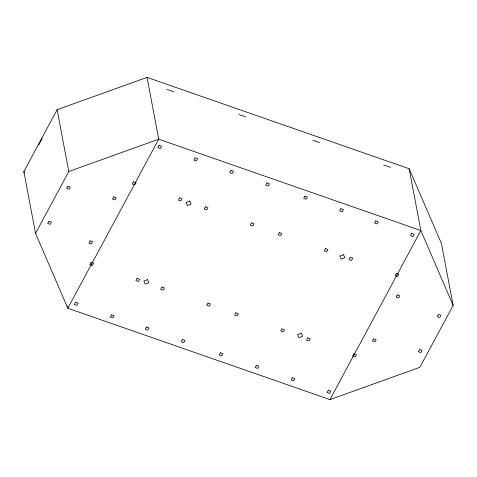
<?xml version="1.0" encoding="UTF-8"?>
<svg xmlns="http://www.w3.org/2000/svg" width="477" height="477" viewBox="0 0 477 477"><rect width="100%" height="100%" fill="white"/><g stroke="black" fill="none" stroke-linecap="round" stroke-linejoin="round"><path stroke-width="0.72" d="M23.85 171.565L57.121 109.692L147.047 77.399L409.177 168.751L441.475 243.64L453.15 305.435L419.879 367.308L329.953 399.601L67.823 308.249L35.525 233.36L23.85 171.565L24.434 172.93M35.525 233.36L68.795 171.487L57.121 109.692M329.953 399.601L420.857 230.546L409.177 168.751M68.795 171.487L158.722 139.195L420.857 230.546L453.15 305.435M147.047 77.399L158.722 139.195L67.823 308.249L67.412 306.073M166.956 89.479A84.095 66.428 -4.9 0 1 173.765 91.852M383.675 165.006A84.095 66.428 -4.9 0 1 390.484 167.379M312.787 140.304A84.095 66.428 -4.9 0 1 319.596 142.677M238.858 114.54A84.095 66.428 -4.9 0 1 245.667 116.913M38.756 145.056A98.972 79.045 -20.6 0 1 42.25 138.563M48.916 221.256L47.724 223.474L50.258 224.357L51.45 222.139L48.916 221.256M67.782 186.173L66.589 188.397L69.117 189.28L70.316 187.056L67.782 186.173M90.064 240.849L88.871 243.067L91.405 243.95L92.598 241.732L90.064 240.849M113.705 196.888L112.506 199.106L115.04 199.988L116.233 197.77L113.705 196.888M133.506 181.761L132.314 183.985L134.842 184.867L136.034 182.643L133.506 181.761M91.035 262.35L89.843 264.568L92.371 265.45L93.57 263.232L91.035 262.35M159.074 145.354L157.881 147.572L160.409 148.454L161.608 146.236L159.074 145.354M75.593 302.287L74.4 304.511L76.934 305.393L78.127 303.169L75.593 302.287M195.027 157.881L193.829 160.099L196.363 160.982L197.556 158.763L195.027 157.881M111.546 314.814L110.354 317.038L112.882 317.921L114.075 315.696L111.546 314.814M179.585 197.824L178.392 200.042L180.92 200.924L182.113 198.706L179.585 197.824M137.114 278.407L135.921 280.625L138.449 281.508L139.648 279.289L137.114 278.407M161.924 287.053L160.731 289.271L163.265 290.153L164.458 287.935L161.924 287.053M205.408 206.821L204.216 209.039L206.744 209.922L207.936 207.704L205.408 206.821M146.487 326.989L145.288 329.213L147.822 330.096L149.015 327.872L146.487 326.989M230.975 170.408L229.783 172.632L232.311 173.515L233.509 171.291L230.975 170.408M182.435 339.523L181.242 341.741L183.77 342.623L184.969 340.405L182.435 339.523M266.929 182.935L265.731 185.159L268.265 186.042L269.457 183.818L266.929 182.935M208.002 303.11L206.809 305.328L209.343 306.21L210.536 303.992L208.002 303.11M251.486 222.878L250.294 225.096L252.822 225.979L254.014 223.761L251.486 222.878M235.853 312.817L234.66 315.035L237.188 315.917L238.387 313.699L235.853 312.817M279.337 232.585L278.139 234.803L280.673 235.686L281.865 233.468L279.337 232.585M220.41 352.753L219.217 354.977L221.751 355.86L222.944 353.636L220.41 352.753M304.904 196.172L303.712 198.39L306.24 199.273L307.432 197.055L304.904 196.172M256.364 365.281L255.171 367.505L257.699 368.387L258.892 366.163L256.364 365.281M340.852 208.699L339.66 210.923L342.194 211.806L343.386 209.582L340.852 208.699M281.931 328.874L280.738 331.092L283.266 331.974L284.465 329.756L281.931 328.874M325.415 248.642L324.217 250.86L326.751 251.743L327.943 249.525L325.415 248.642M350.225 257.288L349.033 259.506L351.561 260.388L352.759 258.17L350.225 257.288M307.754 337.871L306.562 340.095L309.096 340.972L310.288 338.753L307.754 337.871M375.793 220.875L374.6 223.099L377.134 223.981L378.327 221.757L375.793 220.875M292.312 377.814L291.119 380.032L293.653 380.914L294.846 378.696L292.312 377.814M411.746 233.408L410.548 235.626L413.082 236.509L414.274 234.29L411.746 233.408M328.265 390.341L327.073 392.559L329.601 393.442L330.799 391.223L328.265 390.341M396.304 273.345L395.111 275.563L397.639 276.445L398.838 274.227L396.304 273.345M353.833 353.928L352.64 356.152L355.174 357.034L356.367 354.81L353.833 353.928M373.634 338.807L372.442 341.025L374.976 341.908L376.168 339.69L373.634 338.807M397.275 294.846L396.077 297.064L398.611 297.946L399.804 295.728L397.275 294.846M419.557 349.516L418.365 351.74L420.893 352.622L422.091 350.398L419.557 349.516M438.417 314.438L437.224 316.656L439.758 317.539L440.951 315.321L438.417 314.438M189.774 201.097L186.09 202.421L187.413 205.492L191.098 204.168L189.774 201.097M147.542 279.659L143.851 280.983L145.181 284.053L148.866 282.73L147.542 279.659M343.547 254.712L339.857 256.042L341.18 259.112L344.871 257.783L343.547 254.712M301.291 333.274L297.606 334.598L298.93 337.668L302.621 336.345L301.291 333.274"/></g></svg>
